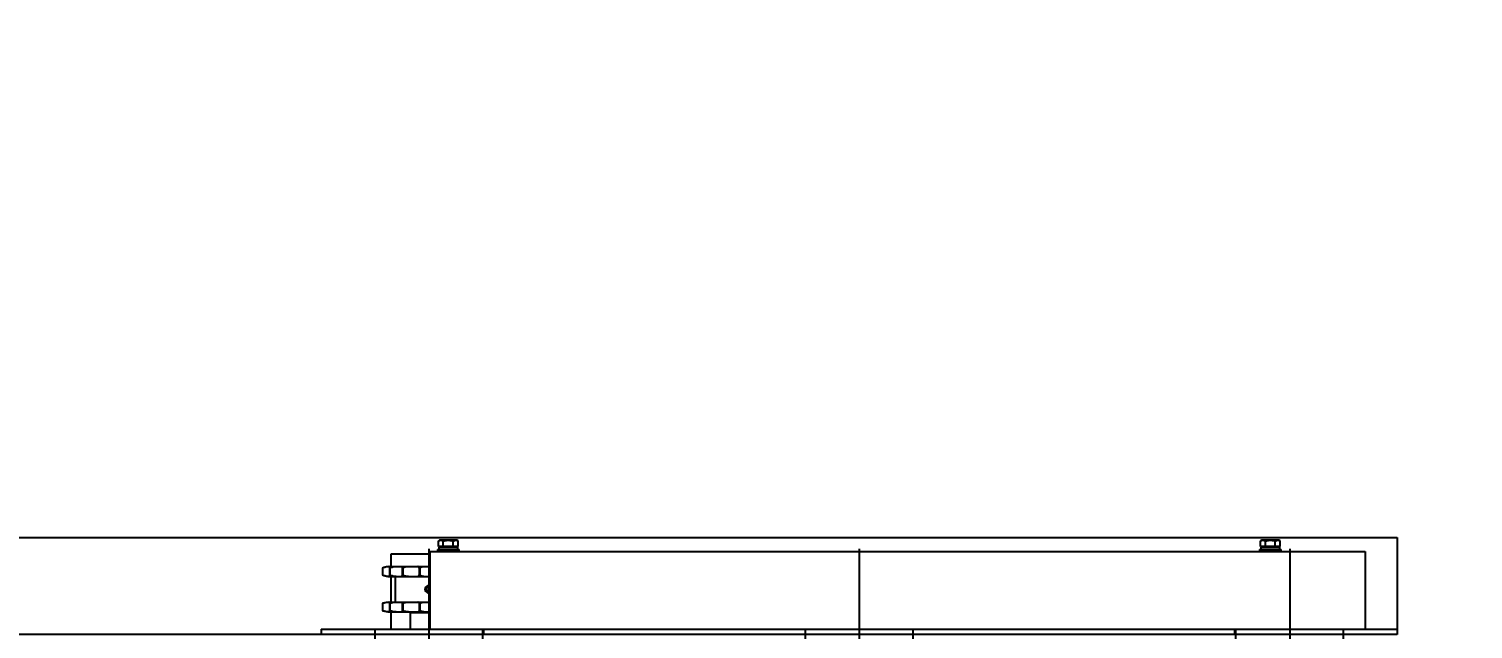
# Model space of a CAD drawing. Header units: inches. Extents: x -347369 to -260369, y 119522 to 149869.
# Drawn here: x -287802 to -286460, y 139170 to 139727 of the extents above; entities that cross this region are included whole.
import ezdxf

# ---------------------------------------------------------------- set-up
doc = ezdxf.new("R2010")
doc.units = ezdxf.units.IN
doc.header["$LTSCALE"] = 300
doc.linetypes.add('CENTRO', pattern=[2, 1.25, -0.25, 0.25, -0.25])
for name, color, linetype in [('ASSI', 254, 'CENTRO'), ('QUOTE', 7, 'Continuous'), ('RULLIERE', 3, 'Continuous')]:
    doc.layers.add(name, color=color, linetype=linetype)
doc.styles.get("Standard").update_dxf_attribs({"font": 'romans.shx'})
doc.dimstyles.new('sc1a100', dxfattribs={"dimscale": 100, "dimtxt": 3, "dimasz": 3, "dimexe": 0, "dimexo": 0, "dimgap": 1, "dimtad": 1, "dimzin": 12, "dimdsep": 46, "dimtxsty": 'Standard', "dimblk": 'CLOSEDBLANK', "dimcen": 1, "dimclrd": 253, "dimclre": 253, "dimclrt": 2, "dimadec": 0, "dimazin": 3, "dimtfac": 1, "dimtmove": 0, "dimatfit": 1, "dimldrblk": 'CLOSEDBLANK', "dimfxl": 1, "dimtolj": 1, "dimtzin": 0, "dimarcsym": 0})
doc.dimstyles.new('sc1a100_pollici', dxfattribs={"dimscale": 100, "dimtxt": 3, "dimasz": 3, "dimexe": 0, "dimexo": 0, "dimgap": 1, "dimtad": 1, "dimzin": 12, "dimdsep": 46, "dimtxsty": 'Standard', "dimblk": 'CLOSEDBLANK', "dimcen": 1, "dimclrd": 253, "dimclre": 253, "dimclrt": 2, "dimadec": 0, "dimazin": 3, "dimtfac": 1, "dimtmove": 0, "dimatfit": 1, "dimldrblk": 'CLOSEDBLANK', "dimfxl": 1, "dimtolj": 1, "dimtzin": 0, "dimarcsym": 0})

# ---------------------------------------------------------------- blocks, each defined once
blk = doc.blocks.new('_ClosedBlank')
at = {"color": 0, "linetype": 'ByBlock', "lineweight": -2}
for p, q in [((-1, 0.1667), (0, 0)), ((-1, 0.1667), (-1, -0.1667)), ((0, 0), (-1, -0.1667))]:
    blk.add_line(p, q, dxfattribs=at)
blk = doc.blocks.new('*D10')
at = {"layer": 'Defpoints', "color": 0, "transparency": 16777216}
for p in [(-300380.2, 144199.7), (-282330.2, 140899.7), (-300380.2, 139125.6)]:
    blk.add_point(p, dxfattribs=at)
at = {"layer": 'QUOTE', "color": 253, "lineweight": -2, "transparency": 16777216}
for p, q in [((-300380.2, 139125.6), (-300380.2, 144199.7)), ((-282630.2, 144199.7), (-300080.2, 144199.7)), ((-282330.2, 140899.7), (-282330.2, 144199.7))]:
    blk.add_line(p, q, dxfattribs=at)
at = {"layer": 'QUOTE', "color": 253, "lineweight": -2, "transparency": 16777216, "xscale": 300, "yscale": 300, "zscale": 300, "rotation": 180}
blk.add_blockref('_ClosedBlank', (-300380.2, 144199.7), dxfattribs=at)
at = {"layer": 'QUOTE', "color": 253, "lineweight": -2, "transparency": 16777216, "xscale": 300, "yscale": 300, "zscale": 300}
blk.add_blockref('_ClosedBlank', (-282330.2, 144199.7), dxfattribs=at)
at = {"layer": 'QUOTE', "color": 2, "transparency": 16777216, "char_height": 300, "attachment_point": 5}
for s, insert in [('\\A1;18050', (-291355.2, 144449.7)), ('\\A1;[59\'-2 5/8"]', (-291355.2, 143871.1))]:
    blk.add_mtext(s, dxfattribs=dict(at, insert=insert))
blk = doc.blocks.new('*D27')
at = {"layer": 'Defpoints', "color": 0, "transparency": 16777216}
for p in [(-285230.2, 140399.7), (-284017.7, 139699.7), (-287395.2, 137749.7), (-287103.2, 136767.5), (-285230.2, 136499.7)]:
    blk.add_point(p, dxfattribs=at)
at = {"layer": 'QUOTE', "color": 253, "lineweight": -2, "transparency": 16777216}
for p, q in [((-287395.2, 137749.7), (-287753.7, 137542.7)), ((-285230.2, 136499.7), (-285230.2, 136085.7))]:
    blk.add_line(p, q, dxfattribs=at)
blk.add_arc((-285230.2, 138999.7), 2913.9, 215.9014, 264.0986, dxfattribs=at)
at = {"layer": 'QUOTE', "color": 253, "lineweight": -2, "transparency": 16777216, "xscale": 300, "yscale": 300, "zscale": 300}
for p, rotation in [((-287753.7, 137542.7), 122.9507175305296), ((-285230.2, 136085.7), 357.0492824694705)]:
    blk.add_blockref('_ClosedBlank', p, dxfattribs=dict(at, rotation=rotation))
at = {"layer": 'QUOTE', "color": 2, "transparency": 16777216, "insert": (-286562.1, 136692.6), "char_height": 300, "attachment_point": 5, "rotation": 330}
blk.add_mtext('\\A1;60°', dxfattribs=at)
blk = doc.blocks.new('72810824170')
at = {"layer": 'ASSI'}
for p, q in [((-2200, 244.5), (-2200, -1113.2)), ((-1800, 244.5), (-1800, -813.2)), ((-1400, 244.5), (-1400, -613.2))]:
    blk.add_line(p, q, dxfattribs=at)
at = {"layer": 'RULLIERE'}
for p, q in [((-2199, 242), (-2199, 238)), ((-2199, 242), (-1330, 242)), ((-2192, 244), (-2192, 242)), ((-2192, 244), (-2172, 244)), ((-2190, 252.6), (-2191.2, 251.9)), ((-2191.2, 246.8), (-2191.2, 251.9)), ((-2188.9, 246.8), (-2191.2, 246.8)), ((-2190.8, 246.2), (-2190.8, 244)), ((-2190.8, 246.2), (-2173.2, 246.2)), ((-2188.9, 252.6), (-2190, 252.6)), ((-2190, 246.8), (-2190, 246.2)), ((-2182, 252.6), (-2188.9, 252.6)), ((-2186.6, 246.8), (-2188.9, 246.8)), ((-2186.6, 246.8), (-2186.6, 251.9)), ((-2182, 246.8), (-2186.6, 246.8)), ((-2175.1, 252.6), (-2182, 252.6)), ((-2177.4, 246.8), (-2182, 246.8)), ((-2177.4, 246.8), (-2177.4, 251.9)), ((-2175.1, 246.8), (-2177.4, 246.8)), ((-2174, 252.6), (-2175.1, 252.6)), ((-2172.8, 246.8), (-2175.1, 246.8)), ((-2172.8, 251.9), (-2174, 252.6)), ((-2174, 246.2), (-2174, 246.8)), ((-2173.2, 244), (-2173.2, 246.2)), ((-2172.8, 246.8), (-2172.8, 251.9)), ((-2172, 242), (-2172, 244)), ((-1428, 244), (-1428, 242)), ((-1428, 244), (-1408, 244)), ((-1426, 252.6), (-1427.2, 251.9)), ((-1427.2, 246.8), (-1427.2, 251.9)), ((-1424.9, 246.8), (-1427.2, 246.8)), ((-1426.7, 246.2), (-1426.7, 244)), ((-1426.7, 246.2), (-1409.2, 246.2)), ((-1424.9, 252.6), (-1426, 252.6)), ((-1426, 246.8), (-1426, 246.2)), ((-1418, 252.6), (-1424.9, 252.6)), ((-1422.6, 246.8), (-1424.9, 246.8)), ((-1422.6, 246.8), (-1422.6, 251.9)), ((-1418, 246.8), (-1422.6, 246.8)), ((-1411.1, 252.6), (-1418, 252.6)), ((-1413.4, 246.8), (-1418, 246.8)), ((-1413.4, 246.8), (-1413.4, 251.9)), ((-1411.1, 246.8), (-1413.4, 246.8)), ((-1410, 252.6), (-1411.1, 252.6)), ((-1408.8, 246.8), (-1411.1, 246.8)), ((-1408.8, 251.9), (-1410, 252.6)), ((-1410, 246.2), (-1410, 246.8)), ((-1409.2, 244), (-1409.2, 246.2)), ((-1408.8, 246.8), (-1408.8, 251.9)), ((-1408, 242), (-1408, 244)), ((-1330, 242), (-1330, 238)), ((-2235, 240), (-2199, 240)), ((-2235, 232), (-2235, 240)), ((-2235, 228.1), (-2235, 232)), ((-2199, 238), (-2199, 174)), ((-1330, 238), (-1330, 174)), ((-2243.2, 227.1), (-2243.1, 227.1)), ((-2243.2, 227.1), (-2243.2, 220)), ((-2243.2, 220), (-2243.1, 220)), ((-2243.1, 227.1), (-2243.1, 220)), ((-2238.2, 228.1), (-2237.1, 228.1)), ((-2238.2, 219), (-2237.1, 219)), ((-2237, 228.1), (-2237.1, 228.1)), ((-2237, 219), (-2237.1, 219)), ((-2237, 228.1), (-2236.1, 228.1)), ((-2237, 219), (-2236.1, 219)), ((-2236.7, 227.1), (-2236.4, 227.1)), ((-2236.7, 227.1), (-2236.7, 220)), ((-2236.7, 220), (-2236.4, 220)), ((-2236.4, 227.1), (-2236.4, 220)), ((-2236.1, 228.1), (-2233.5, 228.1)), ((-2236.1, 219), (-2233.5, 219)), ((-2235, 195.1), (-2235, 219)), ((-2233.5, 228.1), (-2230.4, 228.1)), ((-2233.5, 219), (-2230.4, 219)), ((-2231.5, 219), (-2231.5, 195.1)), ((-2230.3, 228.1), (-2230.4, 228.1)), ((-2230.3, 219), (-2230.4, 219)), ((-2230.3, 228.1), (-2229.4, 228.1)), ((-2230.3, 219), (-2229.4, 219)), ((-2229.4, 228.1), (-2225.3, 228.1)), ((-2229.4, 219), (-2225.3, 219)), ((-2225.3, 228.1), (-2225.1, 228.1)), ((-2225.3, 219), (-2225.1, 219)), ((-2225.1, 228.1), (-2223.7, 228.1)), ((-2225.1, 219), (-2223.7, 219)), ((-2224.7, 227.1), (-2224.7, 220)), ((-2224.7, 227.1), (-2224.2, 227.1)), ((-2224.7, 220), (-2224.2, 220)), ((-2224.2, 227.1), (-2224.2, 220)), ((-2223.7, 228.1), (-2219, 228.1)), ((-2223.7, 219), (-2219, 219)), ((-2218.9, 228.1), (-2219, 228.1)), ((-2218.9, 219), (-2219, 219)), ((-2218.9, 228.1), (-2218.1, 228.1)), ((-2218.9, 219), (-2218.1, 219)), ((-2218.1, 228.1), (-2213.8, 228.1)), ((-2218.1, 219), (-2213.8, 219)), ((-2213.8, 228.1), (-2213.5, 228.1)), ((-2213.8, 219), (-2213.5, 219)), ((-2213.5, 228.1), (-2210.6, 228.1)), ((-2213.5, 219), (-2210.6, 219)), ((-2210.6, 228.1), (-2210.3, 228.1)), ((-2210.6, 219), (-2210.3, 219)), ((-2210.3, 228.1), (-2204.7, 228.1)), ((-2210.3, 228.1), (-2210.3, 228.1)), ((-2210.3, 219), (-2204.7, 219)), ((-2210.3, 219), (-2210.3, 219)), ((-2208.9, 227.1), (-2208.9, 220)), ((-2208.9, 227.1), (-2208.3, 227.1)), ((-2208.9, 220), (-2208.3, 220)), ((-2208.3, 227.1), (-2208.3, 220)), ((-2204.6, 228.1), (-2204.7, 228.1)), ((-2204.6, 219), (-2204.7, 219)), ((-2204.6, 228.1), (-2204.1, 228.1)), ((-2204.6, 219), (-2204.1, 219)), ((-2204.1, 228.1), (-2200.2, 228.1)), ((-2204.1, 219), (-2200.2, 219)), ((-2200.2, 228.1), (-2199.8, 228.1)), ((-2200.2, 219), (-2199.8, 219)), ((-2199.8, 228.1), (-2199, 228.1)), ((-2199.8, 219), (-2199, 219)), ((-2200.9, 209.2), (-2202.3, 207.4)), ((-2201.4, 205.2), (-2202.3, 207.4)), ((-2201.4, 205.2), (-2199.1, 204.9)), ((-2200.9, 209.2), (-2199, 208.9)), ((-2199.1, 204.9), (-2199, 205.1)), ((-2243.2, 194.1), (-2243.1, 194.1)), ((-2243.2, 194.1), (-2243.2, 187)), ((-2243.1, 194.1), (-2243.1, 187)), ((-2238.2, 195.1), (-2237.1, 195.1)), ((-2237, 195.1), (-2237.1, 195.1)), ((-2237, 195.1), (-2236.1, 195.1)), ((-2236.7, 194.1), (-2236.4, 194.1)), ((-2236.7, 194.1), (-2236.7, 187)), ((-2236.4, 194.1), (-2236.4, 187)), ((-2236.1, 195.1), (-2233.5, 195.1)), ((-2233.5, 195.1), (-2230.4, 195.1)), ((-2230.3, 195.1), (-2230.4, 195.1)), ((-2230.3, 195.1), (-2229.4, 195.1)), ((-2229.4, 195.1), (-2225.3, 195.1)), ((-2225.3, 195.1), (-2225.1, 195.1)), ((-2225.1, 195.1), (-2223.7, 195.1)), ((-2224.7, 194.1), (-2224.7, 187)), ((-2224.7, 194.1), (-2224.2, 194.1)), ((-2224.2, 194.1), (-2224.2, 187)), ((-2223.7, 195.1), (-2219, 195.1)), ((-2218.9, 195.1), (-2219, 195.1)), ((-2218.9, 195.1), (-2218.1, 195.1)), ((-2218.1, 195.1), (-2213.8, 195.1)), ((-2213.8, 195.1), (-2213.5, 195.1)), ((-2213.5, 195.1), (-2210.6, 195.1)), ((-2210.6, 195.1), (-2210.3, 195.1)), ((-2210.3, 195.1), (-2204.7, 195.1)), ((-2210.3, 195.1), (-2210.3, 195.1)), ((-2208.9, 194.1), (-2208.9, 187)), ((-2208.9, 194.1), (-2208.3, 194.1)), ((-2208.3, 194.1), (-2208.3, 187)), ((-2204.6, 195.1), (-2204.7, 195.1)), ((-2204.6, 195.1), (-2204.1, 195.1)), ((-2204.1, 195.1), (-2200.2, 195.1)), ((-2200.2, 195.1), (-2199.8, 195.1)), ((-2199.8, 195.1), (-2199, 195.1)), ((-2243.2, 187), (-2243.1, 187)), ((-2238.2, 186), (-2237.1, 186)), ((-2237, 186), (-2237.1, 186)), ((-2237, 186), (-2236.1, 186)), ((-2236.7, 187), (-2236.4, 187)), ((-2236.1, 186), (-2233.5, 186)), ((-2235, 178), (-2235, 186)), ((-2235, 170), (-2235, 178)), ((-2233.5, 186), (-2230.4, 186)), ((-2230.3, 186), (-2230.4, 186)), ((-2230.3, 186), (-2229.4, 186)), ((-2229.4, 186), (-2225.3, 186)), ((-2225.3, 186), (-2225.1, 186)), ((-2225.1, 186), (-2223.7, 186)), ((-2224.7, 187), (-2224.2, 187)), ((-2223.7, 186), (-2219, 186)), ((-2218.9, 186), (-2219, 186)), ((-2218.9, 186), (-2218.1, 186)), ((-2218.1, 186), (-2213.8, 186)), ((-2216.5, 186), (-2217.5, 185)), ((-2217.5, 185), (-2217.5, 170)), ((-2199, 185), (-2217.5, 185)), ((-2213.8, 186), (-2213.5, 186)), ((-2213.5, 186), (-2210.6, 186)), ((-2210.6, 186), (-2210.3, 186)), ((-2210.3, 186), (-2204.7, 186)), ((-2210.3, 186), (-2210.3, 186)), ((-2208.9, 187), (-2208.3, 187)), ((-2204.6, 186), (-2204.7, 186)), ((-2204.6, 186), (-2204.1, 186)), ((-2204.1, 186), (-2200.2, 186)), ((-2200.2, 186), (-2199.8, 186)), ((-2199.8, 186), (-2199, 186)), ((-2300, 170), (-2300, 165)), ((-2300, 170), (-2250, 170)), ((-2250, 170), (-2150, 170)), ((-2250, 145), (-2250, 170)), ((-2199, 174), (-2199, 170)), ((-2150, 170), (-1850, 170)), ((-2150, 145), (-2150, 170)), ((-2149, 165), (-2149, 170)), ((-1850, 145), (-1850, 170)), ((-1850, 170), (-1750, 170)), ((-1750, 170), (-1450, 170)), ((-1750, 145), (-1750, 170)), ((-1451, 165), (-1451, 170)), ((-1450, 170), (-1350, 170)), ((-1450, 145), (-1450, 170)), ((-1350, 170), (-1330, 170)), ((-1350, 145), (-1350, 170)), ((-1330, 174), (-1330, 170)), ((-1330, 170), (-1300, 170)), ((-1300, 170), (-1300, 165))]:
    blk.add_line(p, q, dxfattribs=at)
for start, end in [(72.4126, 172.057), (172.057, 287.5874)]:
    blk.add_arc((-2200, 207.1), 3.31, start, end, dxfattribs=at)
for points, knots in [([(-2191.2, 251.9), (-2190.9, 252.1), (-2190.1, 252.5), (-2189.3, 252.6), (-2188.9, 252.6)], [0, 0, 0, 0, 0.495458, 1, 1, 1, 1]), ([(-2188.9, 252.6), (-2188.9, 252.6), (-2188.5, 252.6), (-2187.7, 252.4), (-2187, 252.1), (-2186.6, 251.9)], [0, 0, 0, 0, 0.070086, 0.530782, 1, 1, 1, 1]), ([(-2186.6, 251.9), (-2185.4, 252.2), (-2183.9, 252.6), (-2182.3, 252.6), (-2182, 252.6)], [0, 0, 0, 0, 0.7856225, 1, 1, 1, 1]), ([(-2182, 252.6), (-2180.7, 252.5), (-2179.2, 252.4), (-2177.7, 252), (-2177.4, 251.9)], [0, 0, 0, 0, 0.8113035, 1, 1, 1, 1]), ([(-2177.4, 251.9), (-2177, 252.1), (-2176.2, 252.5), (-2175.5, 252.6), (-2175.1, 252.6)], [0, 0, 0, 0, 0.495458, 1, 1, 1, 1]), ([(-2175.1, 252.6), (-2175, 252.6), (-2174.6, 252.6), (-2173.8, 252.4), (-2173.1, 252.1), (-2172.8, 251.9)], [0, 0, 0, 0, 0.070086, 0.530782, 1, 1, 1, 1]), ([(-1427.2, 251.9), (-1426.9, 252.1), (-1426.1, 252.5), (-1425.3, 252.6), (-1424.9, 252.6)], [0, 0, 0, 0, 0.495458, 1, 1, 1, 1]), ([(-1424.9, 252.6), (-1424.9, 252.6), (-1424.5, 252.6), (-1423.7, 252.4), (-1423, 252.1), (-1422.6, 251.9)], [0, 0, 0, 0, 0.070086, 0.530782, 1, 1, 1, 1]), ([(-1422.6, 251.9), (-1421.4, 252.2), (-1419.9, 252.6), (-1418.3, 252.6), (-1418, 252.6)], [0, 0, 0, 0, 0.7856225, 1, 1, 1, 1]), ([(-1418, 252.6), (-1416.7, 252.5), (-1415.2, 252.4), (-1413.7, 252), (-1413.4, 251.9)], [0, 0, 0, 0, 0.8113035, 1, 1, 1, 1]), ([(-1413.4, 251.9), (-1413, 252.1), (-1412.2, 252.5), (-1411.5, 252.6), (-1411.1, 252.6)], [0, 0, 0, 0, 0.495458, 1, 1, 1, 1]), ([(-1411.1, 252.6), (-1411, 252.6), (-1410.6, 252.6), (-1409.8, 252.4), (-1409.1, 252.1), (-1408.8, 251.9)], [0, 0, 0, 0, 0.070086, 0.530782, 1, 1, 1, 1]), ([(-2243.2, 227.1), (-2242.4, 227.4), (-2240.8, 228), (-2239.1, 228.1), (-2238.2, 228.1)], [0, 0, 0, 0, 0.4927917, 1, 1, 1, 1]), ([(-2238.2, 219), (-2239.1, 219), (-2240.8, 219.1), (-2242.4, 219.7), (-2243.2, 220)], [0, 0, 0, 0, 0.4931046, 1, 1, 1, 1]), ([(-2243.1, 227.1), (-2242.1, 227.4), (-2240.2, 228), (-2238.2, 228.1), (-2237.1, 228.1)], [0, 0, 0, 0, 0.492792, 1, 1, 1, 1]), ([(-2237.1, 219), (-2238.1, 219), (-2240.2, 219.1), (-2242.1, 219.7), (-2243.1, 220)], [0, 0, 0, 0, 0.493105, 1, 1, 1, 1]), ([(-2236.7, 227.1), (-2236.2, 227.4), (-2235.2, 228), (-2234.1, 228.1), (-2233.5, 228.1)], [0, 0, 0, 0, 0.492792, 1, 1, 1, 1]), ([(-2233.5, 219), (-2234.1, 219), (-2235.2, 219.1), (-2236.2, 219.7), (-2236.7, 220)], [0, 0, 0, 0, 0.493104, 1, 1, 1, 1]), ([(-2236.4, 227.1), (-2235.5, 227.4), (-2233.5, 228), (-2231.4, 228.1), (-2230.4, 228.1)], [0, 0, 0, 0, 0.492792, 1, 1, 1, 1]), ([(-2230.4, 219), (-2231.4, 219), (-2233.4, 219.1), (-2235.4, 219.7), (-2236.4, 220)], [0, 0, 0, 0, 0.493105, 1, 1, 1, 1]), ([(-2224.7, 227.1), (-2224.5, 227.4), (-2224.2, 228), (-2223.9, 228.1), (-2223.7, 228.1)], [0, 0, 0, 0, 0.492792, 1, 1, 1, 1]), ([(-2223.7, 219), (-2223.9, 219), (-2224.2, 219.1), (-2224.5, 219.7), (-2224.7, 220)], [0, 0, 0, 0, 0.493105, 1, 1, 1, 1]), ([(-2224.2, 227.1), (-2223.4, 227.4), (-2221.7, 228), (-2219.9, 228.1), (-2219, 228.1)], [0, 0, 0, 0, 0.492792, 1, 1, 1, 1]), ([(-2219, 219), (-2219.9, 219), (-2221.6, 219.1), (-2223.3, 219.7), (-2224.2, 220)], [0, 0, 0, 0, 0.493104, 1, 1, 1, 1]), ([(-2208.9, 227.1), (-2209.1, 227.4), (-2209.6, 228), (-2210, 228.1), (-2210.3, 228.1)], [0, 0, 0, 0, 0.492792, 1, 1, 1, 1]), ([(-2210.3, 219), (-2210.1, 219), (-2209.6, 219.1), (-2209.1, 219.7), (-2208.9, 220)], [0, 0, 0, 0, 0.493105, 1, 1, 1, 1]), ([(-2208.3, 227.1), (-2207.7, 227.4), (-2206.6, 228), (-2205.3, 228.1), (-2204.7, 228.1)], [0, 0, 0, 0, 0.492792, 1, 1, 1, 1]), ([(-2204.7, 219), (-2205.3, 219), (-2206.5, 219.1), (-2207.7, 219.7), (-2208.3, 220)], [0, 0, 0, 0, 0.493105, 1, 1, 1, 1]), ([(-2199, 203.8), (-2199.1, 203.8), (-2199.5, 203.6), (-2200.4, 203.6), (-2201.5, 203.9), (-2202.4, 204.6), (-2203.1, 205.5), (-2203.4, 206.7), (-2203.4, 207.8), (-2202.9, 208.9), (-2202.2, 209.8), (-2201.1, 210.3), (-2200, 210.5), (-2199.3, 210.4), (-2199, 210.3)], [0, 0, 0, 0, 0.021, 0.110944, 0.200517, 0.290277, 0.380492, 0.470727, 0.560506, 0.650069, 0.739989, 0.830284, 0.920389, 1, 1, 1, 1]), ([(-2243.2, 194.1), (-2242.4, 194.4), (-2240.8, 195), (-2239.1, 195.1), (-2238.2, 195.1)], [0, 0, 0, 0, 0.492792, 1, 1, 1, 1]), ([(-2243.1, 194.1), (-2242.1, 194.4), (-2240.2, 195), (-2238.2, 195.1), (-2237.1, 195.1)], [0, 0, 0, 0, 0.492792, 1, 1, 1, 1]), ([(-2236.7, 194.1), (-2236.2, 194.4), (-2235.2, 195), (-2234.1, 195.1), (-2233.5, 195.1)], [0, 0, 0, 0, 0.492792, 1, 1, 1, 1]), ([(-2236.4, 194.1), (-2235.5, 194.4), (-2233.5, 195), (-2231.4, 195.1), (-2230.4, 195.1)], [0, 0, 0, 0, 0.492792, 1, 1, 1, 1]), ([(-2224.7, 194.1), (-2224.5, 194.4), (-2224.2, 195), (-2223.9, 195.1), (-2223.7, 195.1)], [0, 0, 0, 0, 0.492792, 1, 1, 1, 1]), ([(-2224.2, 194.1), (-2223.4, 194.4), (-2221.7, 195), (-2219.9, 195.1), (-2219, 195.1)], [0, 0, 0, 0, 0.492792, 1, 1, 1, 1]), ([(-2208.9, 194.1), (-2209.1, 194.4), (-2209.6, 195), (-2210, 195.1), (-2210.3, 195.1)], [0, 0, 0, 0, 0.492792, 1, 1, 1, 1]), ([(-2208.3, 194.1), (-2207.7, 194.4), (-2206.6, 195), (-2205.3, 195.1), (-2204.7, 195.1)], [0, 0, 0, 0, 0.492792, 1, 1, 1, 1]), ([(-2238.2, 186), (-2239.1, 186), (-2240.8, 186.1), (-2242.4, 186.7), (-2243.2, 187)], [0, 0, 0, 0, 0.4931046, 1, 1, 1, 1]), ([(-2237.1, 186), (-2238.1, 186), (-2240.2, 186.1), (-2242.1, 186.7), (-2243.1, 187)], [0, 0, 0, 0, 0.4931046, 1, 1, 1, 1]), ([(-2233.5, 186), (-2234.1, 186), (-2235.2, 186.1), (-2236.2, 186.7), (-2236.7, 187)], [0, 0, 0, 0, 0.493104, 1, 1, 1, 1]), ([(-2230.4, 186), (-2231.4, 186), (-2233.4, 186.1), (-2235.4, 186.7), (-2236.4, 187)], [0, 0, 0, 0, 0.493105, 1, 1, 1, 1]), ([(-2223.7, 186), (-2223.9, 186), (-2224.2, 186.1), (-2224.5, 186.7), (-2224.7, 187)], [0, 0, 0, 0, 0.4931046, 1, 1, 1, 1]), ([(-2219, 186), (-2219.9, 186), (-2221.6, 186.1), (-2223.3, 186.7), (-2224.2, 187)], [0, 0, 0, 0, 0.493104, 1, 1, 1, 1]), ([(-2210.3, 186), (-2210.1, 186), (-2209.6, 186.1), (-2209.1, 186.7), (-2208.9, 187)], [0, 0, 0, 0, 0.493105, 1, 1, 1, 1]), ([(-2204.7, 186), (-2205.3, 186), (-2206.5, 186.1), (-2207.7, 186.7), (-2208.3, 187)], [0, 0, 0, 0, 0.493105, 1, 1, 1, 1])]:
    blk.add_open_spline(points, degree=3, knots=knots, dxfattribs=at)

msp = doc.modelspace()

# ---------------------------------------------------------------- linework, layer by layer
at = {"layer": 'RULLIERE'}
msp.add_lwpolyline([(-297130.166, 139254.656), (-286530.166, 139254.656), (-286530.166, 139164.656), (-297130.166, 139164.656)], close=True, dxfattribs=at)

# ---------------------------------------------------------------- block references
msp.add_blockref('72810824170', (-285230.166, 138999.656))

# ---------------------------------------------------------------- dimensions: what is measured, and where the dimension line sits
at = {"layer": 'QUOTE'}
dim = msp.add_linear_dim(base=(-300380.167, 144199.656), p1=(-282330.166, 140899.656), p2=(-300380.167, 139125.625), dimstyle='sc1a100_pollici', override={"dimpost": '\\X'}, dxfattribs=at)
dim.commit()
dim.dimension.update_dxf_attribs({"geometry": '*D10', "text_midpoint": (-291355.166, 144199.656), "dimtype": 160})
dim = msp.add_angular_dim_2l(base=(-287103.201, 136767.46), line1=((-285230.166, 136499.656), (-285230.166, 140399.656)), line2=((-287395.23, 137749.656), (-284017.731, 139699.656)), dimstyle='sc1a100', dxfattribs=at)
dim.commit()
dim.dimension.update_dxf_attribs({"geometry": '*D27', "text_midpoint": (-286562.128, 136692.63)})

doc.saveas('drawing.dxf')
